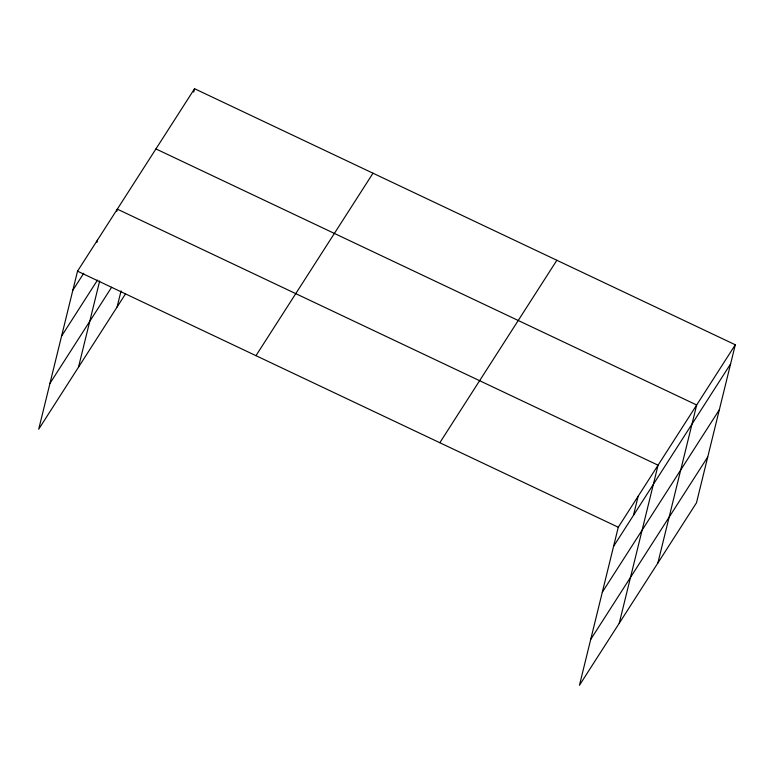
<?xml version="1.0" encoding="UTF-8"?>
<svg xmlns="http://www.w3.org/2000/svg" width="774" height="774" viewBox="0 0 774 774"><rect width="100%" height="100%" fill="white"/><g stroke="black" fill="none" stroke-linecap="round" stroke-linejoin="round"><path stroke-width="1.16" d="M735.3 344.778L618.271 527.229L579.445 685.29L696.474 502.829L735.3 344.778L194.555 88.71L77.526 271.171L38.7 429.222L125.475 293.936M96.866 242.397L97.418 240.153M78.493 367.186L99.662 281.01M116.758 211.379L117.309 209.135L658.064 465.193L619.239 623.254M117.106 306.978L121.054 290.927M193.723 92.087L194.555 88.71M633.471 515.329L638.163 496.211M657.861 563.037L696.677 404.986L155.932 148.927M72.824 290.279L83.737 273.27M61.562 336.129L97.505 280.101M49.962 383.372L111.64 287.222M255.971 355.672L373 173.212M439.826 442.728L556.854 260.277M613.579 546.347L730.608 363.886M602.317 592.197L719.346 409.736M590.707 639.44L707.736 456.979M77.526 271.171L618.271 527.229"/></g></svg>
